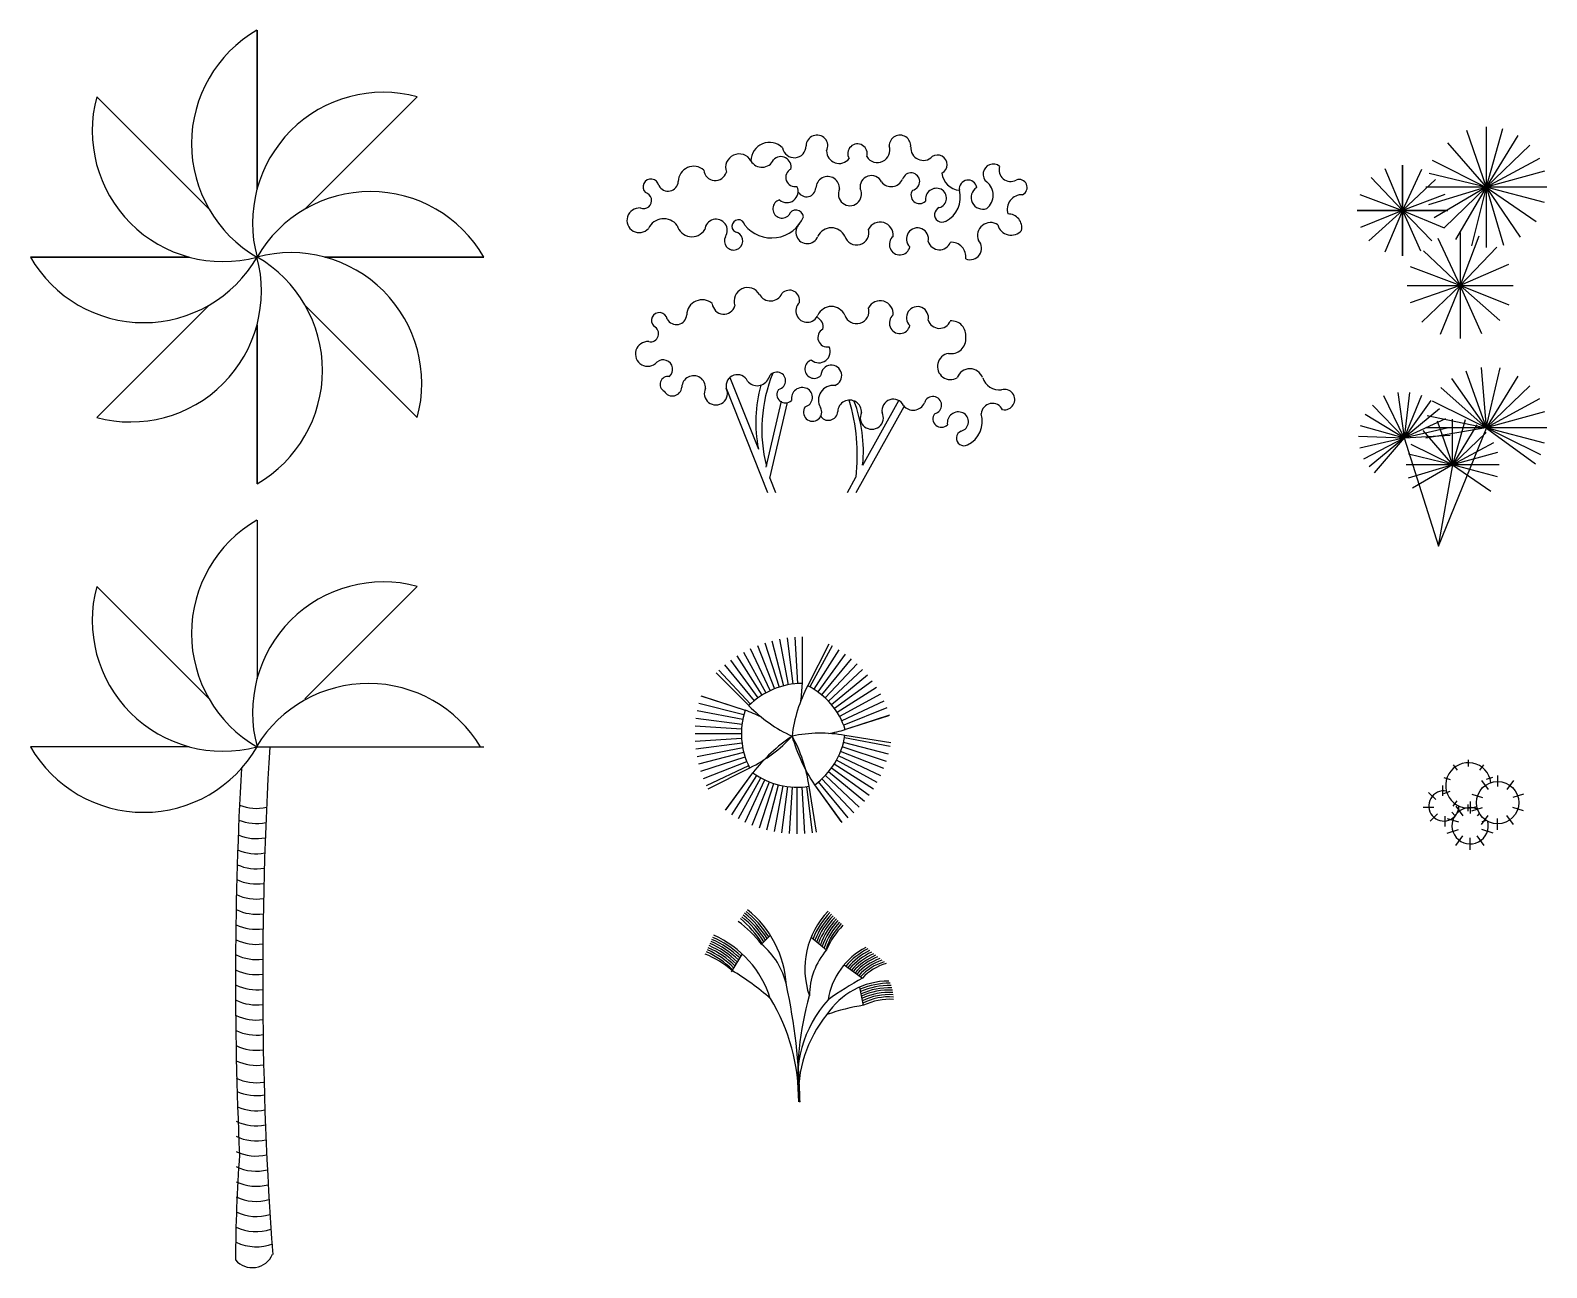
# Model space of a CAD drawing. Extents: x 1 to 11, y 0 to 8.2.
import ezdxf

# ---------------------------------------------------------------- set-up
doc = ezdxf.new("R2010")
doc.units = 0
doc.header["$MEASUREMENT"] = 0
doc.layers.get('0').update_dxf_attribs({"linetype": 'CONTINUOUS'})

msp = doc.modelspace()

# ---------------------------------------------------------------- linework, layer by layer
for p, q in [((2.513, 8.207), (2.513, 7.155)), ((2.513, 8.207), (2.513, 7.155)), ((2.513, 8.207), (2.513, 7.155)), ((2.513, 8.207), (2.513, 7.155)), ((2.513, 7.155), (2.513, 8.207)), ((2.513, 7.155), (2.513, 8.207)), ((1.452, 7.767), (2.195, 7.024)), ((2.83, 7.024), (3.573, 7.767)), ((10.515, 7.547), (10.647, 7.169)), ((10.647, 7.569), (10.647, 6.769)), ((10.755, 7.554), (10.647, 7.169)), ((10.391, 7.463), (10.647, 7.169)), ((10.855, 7.51), (10.647, 7.169)), ((10.935, 7.446), (10.647, 7.169)), ((10.288, 7.347), (10.648, 7.167)), ((10.999, 7.359), (10.647, 7.169)), ((9.885, 7.232), (10.092, 7.015)), ((9.975, 7.292), (10.092, 7.015)), ((10.092, 7.315), (10.092, 6.715)), ((10.092, 6.715), (10.092, 7.315)), ((10.219, 7.287), (10.092, 7.015)), ((10.647, 7.169), (10.268, 7.259)), ((11.033, 7.274), (10.647, 7.169)), ((10.312, 7.219), (10.092, 7.015)), ((11.047, 7.169), (10.247, 7.169)), ((10.647, 7.169), (10.264, 7.053)), ((10.647, 7.169), (10.302, 6.966)), ((10.647, 7.169), (10.369, 6.901)), ((10.647, 7.169), (10.443, 6.824)), ((10.647, 7.169), (10.549, 6.781)), ((10.647, 7.169), (10.872, 6.839)), ((11.033, 7.067), (10.647, 7.169)), ((10.647, 7.169), (10.977, 6.943)), ((10.648, 7.167), (10.761, 6.786)), ((9.811, 7.12), (10.092, 7.015)), ((10.373, 7.12), (10.092, 7.015)), ((9.792, 7.015), (10.392, 7.015)), ((10.392, 7.015), (9.792, 7.015)), ((10.092, 7.015), (9.814, 6.903)), ((10.092, 7.015), (9.87, 6.814)), ((10.092, 7.015), (9.976, 6.739)), ((10.092, 7.015), (10.211, 6.749)), ((10.092, 7.015), (10.286, 6.814)), ((10.092, 7.015), (10.369, 6.901)), ((10.474, 6.519), (10.328, 6.83)), ((10.474, 6.869), (10.474, 6.169)), ((10.598, 6.846), (10.474, 6.519)), ((10.474, 6.519), (10.231, 6.749)), ((10.716, 6.772), (10.474, 6.519)), ((1.013, 6.707), (2.064, 6.707)), ((1.013, 6.707), (2.064, 6.707)), ((2.064, 6.707), (1.013, 6.707)), ((2.064, 6.707), (1.013, 6.707)), ((2.064, 6.707), (1.013, 6.707)), ((4.013, 6.707), (2.961, 6.707)), ((4.013, 6.707), (2.961, 6.707)), ((4.013, 6.707), (2.961, 6.707)), ((2.961, 6.707), (4.013, 6.707)), ((2.961, 6.707), (4.013, 6.707)), ((10.474, 6.519), (10.146, 6.642)), ((10.795, 6.658), (10.474, 6.519)), ((10.124, 6.519), (10.824, 6.519)), ((10.474, 6.519), (10.144, 6.403)), ((10.474, 6.519), (10.221, 6.277)), ((10.474, 6.519), (10.342, 6.195)), ((10.799, 6.389), (10.474, 6.519)), ((10.736, 6.287), (10.474, 6.519)), ((10.617, 6.199), (10.474, 6.519)), ((1.452, 5.646), (2.195, 6.389)), ((2.83, 6.389), (3.573, 5.646)), ((2.513, 5.207), (2.513, 6.258)), ((2.513, 5.207), (2.513, 6.258)), ((2.513, 6.258), (2.513, 5.207)), ((2.513, 6.258), (2.513, 5.207)), ((2.513, 6.258), (2.513, 5.207)), ((10.512, 5.954), (10.647, 5.578)), ((10.612, 5.976), (10.647, 5.578)), ((10.647, 5.578), (10.738, 5.975)), ((5.617, 5.839), (5.89, 5.15)), ((5.642, 5.911), (5.83, 5.437)), ((10.347, 5.843), (10.647, 5.578)), ((10.416, 5.904), (10.647, 5.578)), ((10.855, 5.919), (10.647, 5.578)), ((10.935, 5.855), (10.647, 5.578)), ((5.882, 5.317), (5.984, 5.754)), ((5.906, 5.245), (6.023, 5.745)), ((6.521, 5.331), (6.76, 5.757)), ((9.893, 5.727), (10.104, 5.512)), ((10.104, 5.512), (9.969, 5.788)), ((10.062, 5.811), (10.104, 5.512)), ((10.139, 5.811), (10.104, 5.512)), ((10.218, 5.791), (10.104, 5.512)), ((10.279, 5.758), (10.104, 5.512)), ((10.288, 5.756), (11.005, 5.4)), ((10.999, 5.768), (10.647, 5.578)), ((6.477, 5.15), (6.796, 5.719)), ((9.845, 5.667), (10.104, 5.512)), ((10.337, 5.703), (9.871, 5.32)), ((10.378, 5.637), (10.104, 5.512)), ((10.255, 5.658), (10.647, 5.578)), ((10.323, 5.624), (10.424, 5.333)), ((10.424, 5.333), (10.424, 5.635)), ((10.507, 5.63), (10.424, 5.333)), ((11.033, 5.682), (10.647, 5.578)), ((9.802, 5.523), (10.104, 5.512)), ((9.81, 5.444), (10.398, 5.58)), ((9.813, 5.592), (10.104, 5.512)), ((10.105, 5.511), (10.409, 5.528)), ((10.228, 5.56), (10.424, 5.333)), ((11.047, 5.578), (10.247, 5.578)), ((10.645, 5.577), (10.248, 5.508)), ((10.33, 4.794), (10.648, 5.576)), ((10.585, 5.596), (10.424, 5.333)), ((10.646, 5.547), (10.424, 5.333)), ((11.033, 5.475), (10.647, 5.578)), ((10.648, 5.576), (10.973, 5.338)), ((9.837, 5.371), (10.104, 5.512)), ((10.103, 5.51), (9.905, 5.28)), ((10.104, 5.512), (10.33, 4.794)), ((10.148, 5.47), (10.425, 5.332)), ((10.695, 5.479), (10.424, 5.333)), ((10.732, 5.333), (10.116, 5.333)), ((10.424, 5.333), (10.129, 5.244)), ((10.424, 5.333), (10.132, 5.402)), ((10.424, 5.333), (10.159, 5.177)), ((10.33, 4.794), (10.425, 5.332)), ((10.721, 5.414), (10.424, 5.333)), ((10.424, 5.333), (10.678, 5.159)), ((10.722, 5.254), (10.424, 5.333)), ((5.906, 5.245), (5.944, 5.15)), ((6.42, 5.15), (6.476, 5.251)), ((2.513, 4.967), (2.513, 3.916)), ((1.452, 4.528), (2.195, 3.785)), ((2.83, 3.785), (3.573, 4.528)), ((5.777, 4.117), (5.908, 3.838)), ((5.824, 4.137), (5.937, 3.851)), ((5.872, 4.154), (5.967, 3.862)), ((5.92, 4.169), (5.997, 3.87)), ((5.97, 4.18), (6.028, 3.877)), ((6.02, 4.188), (6.059, 3.882)), ((6.071, 4.192), (6.09, 3.885)), ((6.121, 4.194), (6.121, 3.886)), ((6.121, 4.186), (6.121, 3.886)), ((6.297, 4.146), (6.157, 3.872)), ((6.319, 4.134), (6.171, 3.864)), ((5.646, 4.04), (5.827, 3.791)), ((5.688, 4.068), (5.853, 3.808)), ((5.732, 4.094), (5.88, 3.824)), ((6.363, 4.108), (6.198, 3.848)), ((6.405, 4.08), (6.224, 3.831)), ((6.445, 4.049), (6.249, 3.811)), ((6.483, 4.015), (6.272, 3.791)), ((5.55, 3.957), (5.768, 3.74)), ((5.568, 3.975), (5.779, 3.75)), ((5.606, 4.009), (5.803, 3.771)), ((6.519, 3.979), (6.295, 3.768)), ((6.553, 3.941), (6.315, 3.745)), ((6.584, 3.901), (6.335, 3.72)), ((6.612, 3.859), (6.352, 3.694)), ((6.638, 3.815), (6.368, 3.667)), ((5.436, 3.756), (5.734, 3.68)), ((5.45, 3.805), (5.743, 3.71)), ((5.458, 3.803), (5.743, 3.71)), ((6.661, 3.77), (6.382, 3.639)), ((6.681, 3.724), (6.395, 3.61)), ((5.417, 3.657), (5.722, 3.618)), ((5.425, 3.707), (5.727, 3.649)), ((6.698, 3.676), (6.406, 3.581)), ((6.691, 3.673), (6.406, 3.581)), ((5.411, 3.555), (5.718, 3.555)), ((5.412, 3.606), (5.719, 3.587)), ((5.412, 3.505), (5.719, 3.524)), ((6.703, 3.469), (6.4, 3.527)), ((6.707, 3.494), (6.403, 3.542)), ((2.064, 3.467), (1.013, 3.467)), ((2.513, 3.467), (4.013, 3.467)), ((5.417, 3.454), (5.722, 3.493)), ((5.425, 3.404), (5.727, 3.462)), ((5.436, 3.355), (5.734, 3.431)), ((6.66, 3.323), (6.374, 3.436)), ((6.677, 3.371), (6.385, 3.466)), ((6.692, 3.419), (6.393, 3.496)), ((5.45, 3.306), (5.743, 3.401)), ((5.467, 3.258), (5.754, 3.371)), ((5.487, 3.211), (5.766, 3.343)), ((5.499, 3.189), (5.773, 3.328)), ((6.563, 3.145), (6.314, 3.326)), ((6.591, 3.187), (6.331, 3.352)), ((6.617, 3.231), (6.347, 3.379)), ((6.64, 3.276), (6.361, 3.407)), ((10.428, 3.349), (10.454, 3.313)), ((10.528, 3.382), (10.528, 3.337)), ((10.628, 3.349), (10.602, 3.313)), ((5.612, 3.047), (5.793, 3.296)), ((5.617, 3.053), (5.793, 3.296)), ((5.654, 3.018), (5.819, 3.278)), ((5.698, 2.992), (5.846, 3.262)), ((5.743, 2.969), (5.874, 3.248)), ((5.79, 2.949), (5.903, 3.235)), ((5.838, 2.932), (5.933, 3.225)), ((5.886, 2.918), (5.963, 3.216)), ((6.379, 2.973), (6.203, 3.216)), ((6.384, 2.967), (6.203, 3.216)), ((6.424, 2.998), (6.228, 3.235)), ((6.462, 3.031), (6.251, 3.256)), ((6.498, 3.067), (6.274, 3.278)), ((6.532, 3.105), (6.294, 3.302)), ((10.358, 3.212), (10.358, 3.143)), ((10.366, 3.264), (10.408, 3.251)), ((10.616, 3.244), (10.66, 3.184)), ((10.689, 3.264), (10.647, 3.251)), ((10.722, 3.278), (10.722, 3.204)), ((10.828, 3.244), (10.784, 3.184)), ((5.936, 2.907), (5.994, 3.209)), ((5.986, 2.899), (6.025, 3.204)), ((6.037, 2.894), (6.056, 3.201)), ((6.087, 2.892), (6.087, 3.2)), ((6.138, 2.894), (6.119, 3.201)), ((6.189, 2.899), (6.15, 3.204)), ((6.214, 2.902), (6.166, 3.206)), ((10.264, 3.166), (10.313, 3.118)), ((10.366, 3.159), (10.408, 3.173)), ((10.551, 3.154), (10.622, 3.131)), ((10.893, 3.154), (10.822, 3.131)), ((10.23, 3.068), (10.299, 3.068)), ((10.275, 2.975), (10.324, 3.023)), ((10.442, 3.011), (10.418, 3.034)), ((10.428, 3.074), (10.454, 3.11)), ((10.446, 3.074), (10.492, 3.01)), ((10.528, 3.042), (10.528, 3.086)), ((10.54, 3.105), (10.54, 3.026)), ((10.551, 3.043), (10.622, 3.066)), ((10.601, 3.029), (10.587, 3.01)), ((10.616, 2.953), (10.66, 3.013)), ((10.828, 2.953), (10.784, 3.013)), ((10.893, 3.043), (10.822, 3.066)), ((10.374, 2.94), (10.374, 3.009)), ((10.388, 2.994), (10.463, 2.97)), ((10.388, 2.895), (10.463, 2.92)), ((10.648, 2.98), (10.617, 2.97)), ((10.692, 2.895), (10.617, 2.92)), ((10.722, 2.918), (10.722, 2.993)), ((10.446, 2.815), (10.492, 2.879)), ((10.54, 2.785), (10.54, 2.864)), ((10.634, 2.815), (10.587, 2.879)), ((5.91, 2.221), (5.85, 2.161)), ((6.18, 2.208), (6.282, 2.124)), ((5.724, 2.097), (5.651, 1.979)), ((6.398, 2.025), (6.519, 1.936)), ((6.5, 1.878), (6.524, 1.757))]:
    msp.add_line(p, q)
msp.add_circle((10.722, 3.098), 0.14)
for centre, radius, start, end in [((2.945, 7.457), 0.866, 119.9869, 240.0131), ((2.945, 7.457), 0.866, 119.9869, 240.0131), ((2.945, 7.457), 0.866, 119.9869, 240.0131), ((2.945, 7.457), 0.866, 119.9869, 240.0131), ((2.945, 7.457), 0.866, 119.9869, 240.0131), ((2.288, 7.543), 0.866, 164.9869, 285.0131), ((3.349, 6.931), 0.866, 74.9869, 195.0131), ((5.904, 7.342), 0.123, 45.2167, 179.4646), ((6.068, 7.442), 0.0781, 189.3679, 0.153), ((6.218, 7.442), 0.0716, 333.4357, 179.7967), ((6.486, 7.391), 0.0643, 341.8677, 210.8042), ((6.618, 7.415), 0.0829, 211.8455, 19.2444), ((6.767, 7.442), 0.0712, 354.7114, 180.0869), ((6.921, 7.429), 0.0828, 175.0309, 316.1103), ((5.703, 7.299), 0.0898, 29.2816, 199.9362), ((5.854, 7.385), 0.0841, 209.9841, 335.2175), ((5.979, 7.304), 0.0675, 347.1212, 137.1163), ((6.365, 7.409), 0.0831, 179.6191, 322.0469), ((7.015, 7.318), 0.0638, 298.1131, 122.8518), ((5.402, 7.205), 0.102, 48.6547, 178.8158), ((5.545, 7.289), 0.0761, 185.2252, 344.3929), ((6.073, 7.234), 0.0615, 116.3901, 282.5142), ((6.289, 7.161), 0.0785, 356.7722, 177.9249), ((6.578, 7.171), 0.0748, 25.674, 191.2426), ((6.84, 7.206), 0.0576, 281.4248, 163.6346), ((7.172, 7.276), 0.128, 186.7382, 264.8401), ((7.384, 7.255), 0.0667, 50.5086, 230.5086), ((7.499, 7.283), 0.0764, 162.0282, 298.3987), ((3.263, 6.274), 0.866, 29.9869, 150.0131), ((3.263, 6.274), 0.866, 29.9869, 150.0131), ((3.263, 6.274), 0.866, 29.9869, 150.0131), ((3.263, 6.274), 0.866, 29.9869, 150.0131), ((3.263, 6.274), 0.866, 29.9869, 150.0131), ((5.07, 7.081), 0.0537, 246.942, 76.1649), ((5.119, 7.171), 0.0526, 10.341, 226.2282), ((5.232, 7.211), 0.0682, 207.1685, 356.5933), ((6.019, 7.141), 0.074, 228.9466, 25.8268), ((6.148, 7.168), 0.0623, 210.1497, 356.3141), ((6.436, 7.123), 0.0765, 153.469, 26.531), ((6.709, 7.255), 0.0823, 218.8113, 336.0416), ((6.896, 7.116), 0.056, 143.4093, 315.4263), ((7.009, 7.088), 0.0736, 65.7036, 189.0698), ((7.01, 7.097), 0.0651, 285.2017, 63.3695), ((6.992, 7.1), 0.175, 296.1503, 16.2093), ((7.218, 7.158), 0.0583, 9.6341, 188.2993), ((7.316, 7.101), 0.0777, 121.8252, 289.3249), ((7.273, 7.116), 0.111, 308.0395, 51.9605), ((7.556, 7.167), 0.0529, 295.293, 111.9941), ((5.042, 6.95), 0.0816, 85.2172, 318.4123), ((5.987, 7.026), 0.0615, 105.3976, 316.564), ((7.046, 6.988), 0.0502, 112.5103, 297.5531), ((7.574, 7.022), 0.0972, 87.3625, 197.9923), ((5.204, 6.848), 0.112, 37.413, 154.8098), ((5.55, 6.883), 0.0742, 326.2238, 175.2202), ((5.698, 6.911), 0.0429, 9.8509, 263.5164), ((5.918, 7.062), 0.229, 218.8257, 337.1423), ((6.079, 6.968), 0.0498, 5.5516, 161.8506), ((6.154, 6.871), 0.0755, 134.0083, 338.6473), ((6.636, 6.851), 0.0869, 354.8316, 152.6688), ((7.366, 6.85), 0.0851, 54.8772, 203.067), ((7.483, 6.901), 0.0908, 348.4208, 91.2283), ((5.39, 6.942), 0.101, 194.8117, 328.3455), ((5.666, 6.814), 0.0608, 153.2973, 63.5495), ((6.313, 6.803), 0.0977, 24.8095, 155.1905), ((6.48, 6.869), 0.082, 197.7628, 16.0707), ((6.766, 6.79), 0.0691, 129.098, 346.4595), ((6.883, 6.827), 0.0728, 346.9729, 226.4044), ((7.503, 6.943), 0.0914, 194.8811, 319.1466), ((2.737, 5.87), 0.866, 344.9869, 105.0131), ((7.028, 6.832), 0.077, 196.755, 338.4764), ((7.108, 6.709), 0.0953, 351.5209, 95.2445), ((7.232, 6.765), 0.0756, 246.9121, 43.0675), ((1.763, 7.139), 0.866, 209.9869, 330.0131), ((1.763, 7.139), 0.866, 209.9869, 330.0131), ((1.763, 7.139), 0.866, 209.9869, 330.0131), ((1.763, 7.139), 0.866, 209.9869, 330.0131), ((1.763, 7.139), 0.866, 209.9869, 330.0131), ((1.676, 6.482), 0.866, 254.9869, 15.0131), ((2.08, 5.957), 0.866, 299.9869, 60.0131), ((2.08, 5.957), 0.866, 299.9869, 60.0131), ((2.08, 5.957), 0.866, 299.9869, 60.0131), ((2.08, 5.957), 0.866, 299.9869, 60.0131), ((2.08, 5.957), 0.866, 299.9869, 60.0131), ((5.458, 6.322), 0.102, 48.6547, 178.8158), ((5.759, 6.415), 0.0898, 29.2816, 199.9362), ((5.91, 6.501), 0.0841, 209.9841, 335.2175), ((6.036, 6.42), 0.0675, 347.1212, 137.1163), ((5.175, 6.287), 0.0526, 10.341, 226.2282), ((5.288, 6.328), 0.0682, 207.1685, 356.5933), ((5.601, 6.405), 0.0761, 185.2252, 344.3929), ((6.154, 6.351), 0.0755, 134.0083, 338.6473), ((6.313, 6.282), 0.0977, 24.8095, 155.1905), ((6.48, 6.348), 0.082, 197.7628, 16.0707), ((6.636, 6.331), 0.0869, 354.8316, 152.6688), ((6.766, 6.27), 0.0691, 129.098, 346.4595), ((6.883, 6.306), 0.0728, 346.9729, 226.4044), ((5.116, 6.2), 0.0539, 258.454, 64.6529), ((6.192, 6.244), 0.0675, 347.1212, 69.2161), ((6.285, 6.174), 0.0615, 116.3901, 282.5142), ((7.028, 6.312), 0.077, 196.755, 338.4764), ((7.108, 6.189), 0.0953, 351.5209, 95.2445), ((5.098, 6.066), 0.0816, 85.2172, 318.4123), ((7.105, 6.166), 0.0982, 260.1605, 5.0354), ((5.2, 5.964), 0.063, 309.7727, 130.9367), ((6.199, 5.966), 0.0615, 105.3976, 316.564), ((6.231, 6.081), 0.074, 228.9466, 25.8268), ((7.102, 5.983), 0.087, 99.115, 300.8761), ((5.402, 5.843), 0.0785, 356.7722, 177.9249), ((5.691, 5.854), 0.0748, 25.674, 191.2426), ((6.85, 5.566), 0.997, 158.0124, 194.0999), ((5.953, 5.888), 0.0576, 281.4248, 163.6346), ((6.313, 5.923), 0.0689, 289.7982, 178.7558), ((7.23, 5.878), 0.0895, 20.3188, 159.6812), ((5.232, 5.865), 0.0521, 80.574, 241.5456), ((5.261, 5.85), 0.0623, 210.1497, 356.3141), ((5.549, 5.805), 0.0765, 153.469, 26.531), ((5.822, 5.938), 0.0823, 218.8113, 336.0416), ((6.715, 5.613), 0.902, 164.156, 191.2026), ((6.009, 5.798), 0.056, 143.4093, 315.4263), ((6.122, 5.77), 0.0736, 65.7036, 189.0698), ((6.123, 5.779), 0.0651, 285.2017, 63.3695), ((6.325, 5.761), 0.0972, 83.3812, 210.5357), ((7.428, 5.948), 0.12, 199.2462, 274.9786), ((7.459, 5.764), 0.0678, 259.1086, 107.2553), ((6.434, 5.682), 0.0785, 356.7722, 177.9249), ((5.228, 5.398), 1.257, 353.3032, 16.7626), ((5.613, 5.424), 0.912, 354.1484, 21.3066), ((6.723, 5.692), 0.0748, 25.674, 191.2426), ((6.854, 5.776), 0.0823, 218.8113, 336.0416), ((6.985, 5.727), 0.0576, 281.4248, 163.6346), ((7.379, 5.665), 0.074, 25.6101, 176.1036), ((6.189, 5.681), 0.0604, 144.5704, 30.204), ((6.293, 5.689), 0.0623, 210.1497, 356.3141), ((6.581, 5.644), 0.0765, 153.469, 26.531), ((7.041, 5.637), 0.056, 143.4093, 315.4263), ((7.154, 5.609), 0.0736, 65.7036, 189.0698), ((7.155, 5.618), 0.0651, 285.2017, 63.3695), ((7.137, 5.621), 0.175, 296.1503, 16.2093), ((7.191, 5.509), 0.0502, 112.5103, 297.5531), ((6.85, 5.566), 0.997, 198.7536, 198.7752), ((2.945, 4.217), 0.866, 119.9869, 240.0131), ((2.288, 4.304), 0.866, 164.9869, 285.0131), ((3.349, 3.692), 0.866, 74.9869, 195.0131), ((3.25, 3.02), 0.866, 31.103, 148.5386), ((6.121, 3.386), 0.5, 90, 135), ((6.989, 3.43), 0.942, 152.0318, 173.4328), ((4.974, 3.929), 1.148, 352.1063, 357.8437), ((5.93, 3.426), 0.5, 18, 63), ((6.445, 4.394), 0.942, 224.0318, 245.4328), ((6.218, 3.555), 0.5, 162, 207), ((5.347, 2.632), 1.148, 64.1063, 69.8437), ((5.36, 4.175), 0.942, 296.0318, 317.4328), ((6.696, 2.586), 1.148, 124.0582, 141.8437), ((6.24, 2.615), 0.942, 80.0318, 101.4328), ((5.233, 3.075), 0.942, 8.0318, 29.4328), ((7.156, 3.855), 1.148, 196.0582, 213.8437), ((5.909, 3.62), 0.5, 306, 351), ((6.092, 4.685), 1.148, 280.1063, 285.8437), ((1.763, 3.9), 0.866, 209.9869, 330.0131), ((27.551, 1.928), 25.001, 176.4752, 184.1708), ((27.371, 1.928), 25.001, 176.8007, 182.66), ((10.528, 3.212), 0.15, 7.3572, 292.1636), ((6.087, 3.7), 0.5, 234, 279), ((10.366, 3.076), 0.1, 80.378, 359.4596), ((2.508, 3.367), 0.307, 248.6241, 282.6607), ((10.54, 2.945), 0.12, 65.7778, 14.5426), ((2.508, 3.267), 0.307, 247.7506, 281.8197), ((2.508, 3.167), 0.307, 246.9496, 281.0601), ((2.508, 3.067), 0.307, 246.2221, 280.3806), ((2.508, 2.967), 0.307, 245.5695, 279.7802), ((2.508, 2.867), 0.307, 244.993, 279.258), ((2.508, 2.767), 0.307, 244.4938, 278.8132), ((2.508, 2.667), 0.307, 244.2263, 278.4454), ((5.276, 1.733), 0.716, 36.7361, 54.0574), ((5.328, 1.851), 0.614, 30.9428, 51.3989), ((5.328, 1.851), 0.629, 31.2755, 51.3989), ((5.328, 1.851), 0.644, 31.5924, 51.3989), ((5.328, 1.851), 0.659, 31.8944, 51.3989), ((5.328, 1.851), 0.674, 32.1827, 51.3989), ((5.328, 1.851), 0.689, 3.3881, 51.3989), ((6.69, 1.998), 0.552, 136.1171, 198.8089), ((6.69, 1.998), 0.537, 136.1171, 158.0686), ((6.69, 1.998), 0.522, 136.1171, 158.5979), ((6.69, 1.998), 0.507, 136.1171, 159.1604), ((6.69, 1.998), 0.492, 136.1171, 159.7593), ((6.69, 1.998), 0.477, 136.1171, 160.3983), ((6.69, 1.998), 0.462, 136.1171, 161.0817), ((2.508, 2.567), 0.307, 244.2263, 278.154), ((5.262, 1.6), 0.678, 17.3851, 66.2223), ((6.69, 1.998), 0.447, 136.1171, 161.8145), ((6.69, 1.998), 0.432, 136.1171, 162.6023), ((6.783, 1.908), 0.546, 136.1502, 156.7033), ((2.508, 2.467), 0.307, 244.2263, 277.9387), ((5.262, 1.6), 0.558, 44.7227, 66.2223), ((5.262, 1.6), 0.573, 45.0821, 66.2223), ((5.262, 1.6), 0.588, 45.4227, 66.2223), ((5.262, 1.6), 0.603, 45.746, 66.2223), ((5.262, 1.6), 0.618, 46.0531, 66.2223), ((5.262, 1.6), 0.633, 46.3454, 66.2223), ((5.262, 1.6), 0.648, 46.6239, 66.2223), ((5.262, 1.6), 0.663, 46.8896, 66.2223), ((5.536, 1.782), 0.493, 12.8467, 50.3877), ((6.63, 1.82), 0.462, 138.8963, 180.0245), ((6.76, 1.72), 0.474, 117.5225, 171.088), ((6.76, 1.72), 0.459, 116.7063, 139.7431), ((6.76, 1.72), 0.444, 115.8242, 139.609), ((6.76, 1.72), 0.429, 114.868, 139.4656), ((2.508, 2.367), 0.307, 244.2263, 277.7992), ((5.233, 1.499), 0.646, 49.0746, 67.6223), ((6.76, 1.72), 0.414, 113.828, 139.3117), ((6.76, 1.72), 0.399, 112.6927, 139.1462), ((6.76, 1.72), 0.384, 111.4481, 138.9677), ((6.76, 1.72), 0.369, 110.0773, 138.7747), ((6.76, 1.72), 0.354, 108.5594, 138.5652), ((6.76, 1.72), 0.339, 106.8678, 138.3371), ((6.76, 1.72), 0.324, 104.9687, 138.0878), ((2.508, 2.267), 0.307, 244.2263, 277.7353), ((4.742, 0.468), 1.773, 48.8316, 58.9946), ((6.695, 1.427), 0.491, 90.2148, 146.799), ((7.677, -0.155), 2.391, 118.9652, 125.4002), ((2.508, 2.167), 0.307, 244.2263, 277.7469), ((2.206, 1.061), 3.899, 0.8298, 12.2929), ((8.059, 1.274), 1.969, 163.8808, 184.5466), ((6.695, 1.427), 0.476, 89.2461, 113.6887), ((6.695, 1.427), 0.461, 88.3871, 114.0957), ((6.695, 1.427), 0.446, 87.6365, 114.5307), ((6.695, 1.427), 0.431, 86.995, 114.9969), ((6.695, 1.427), 0.416, 86.4662, 115.4977), ((6.695, 1.427), 0.401, 86.0556, 116.0371), ((6.695, 1.427), 0.386, 85.7718, 116.6199), ((2.508, 2.067), 0.307, 244.2263, 277.8337), ((4.782, 1.127), 1.315, 359.6042, 30.9257), ((6.863, 1.272), 0.773, 137.5876, 191.4999), ((6.701, 0.567), 1.203, 98.305, 110.2906), ((6.698, 1.409), 0.388, 85.9673, 116.1586), ((2.508, 1.967), 0.307, 244.2263, 277.9958), ((6.925, 1.169), 0.83, 140.6191, 183.5494), ((2.508, 1.867), 0.307, 244.2263, 278.2331), ((2.508, 1.767), 0.307, 244.2263, 278.5456), ((2.508, 1.667), 0.307, 244.2263, 278.9333), ((2.508, 1.567), 0.307, 244.2263, 244.8774), ((2.508, 1.552), 0.307, 244.2263, 278.9333), ((2.508, 1.467), 0.307, 245.4526, 279.9347), ((2.508, 1.367), 0.307, 246.1102, 280.5486), ((2.508, 1.267), 0.307, 244.2263, 281.2384), ((2.508, 1.167), 0.307, 244.2263, 282.0042), ((12.441, 0.031), 10.071, 175.8022, 179.7647), ((2.508, 1.067), 0.307, 244.2263, 282.8465), ((2.508, 0.967), 0.307, 244.2263, 283.7657), ((2.508, 0.867), 0.307, 244.2263, 284.7624), ((2.508, 0.767), 0.307, 244.2263, 285.8372), ((2.508, 0.667), 0.307, 244.2263, 286.9912), ((2.508, 0.567), 0.307, 244.2263, 288.2254), ((2.481, 0.169), 0.147, 221.0465, 336.4342), ((2.508, 0.467), 0.307, 244.2263, 291.005)]:
    msp.add_arc(centre, radius, start, end)

doc.saveas('drawing.dxf')
